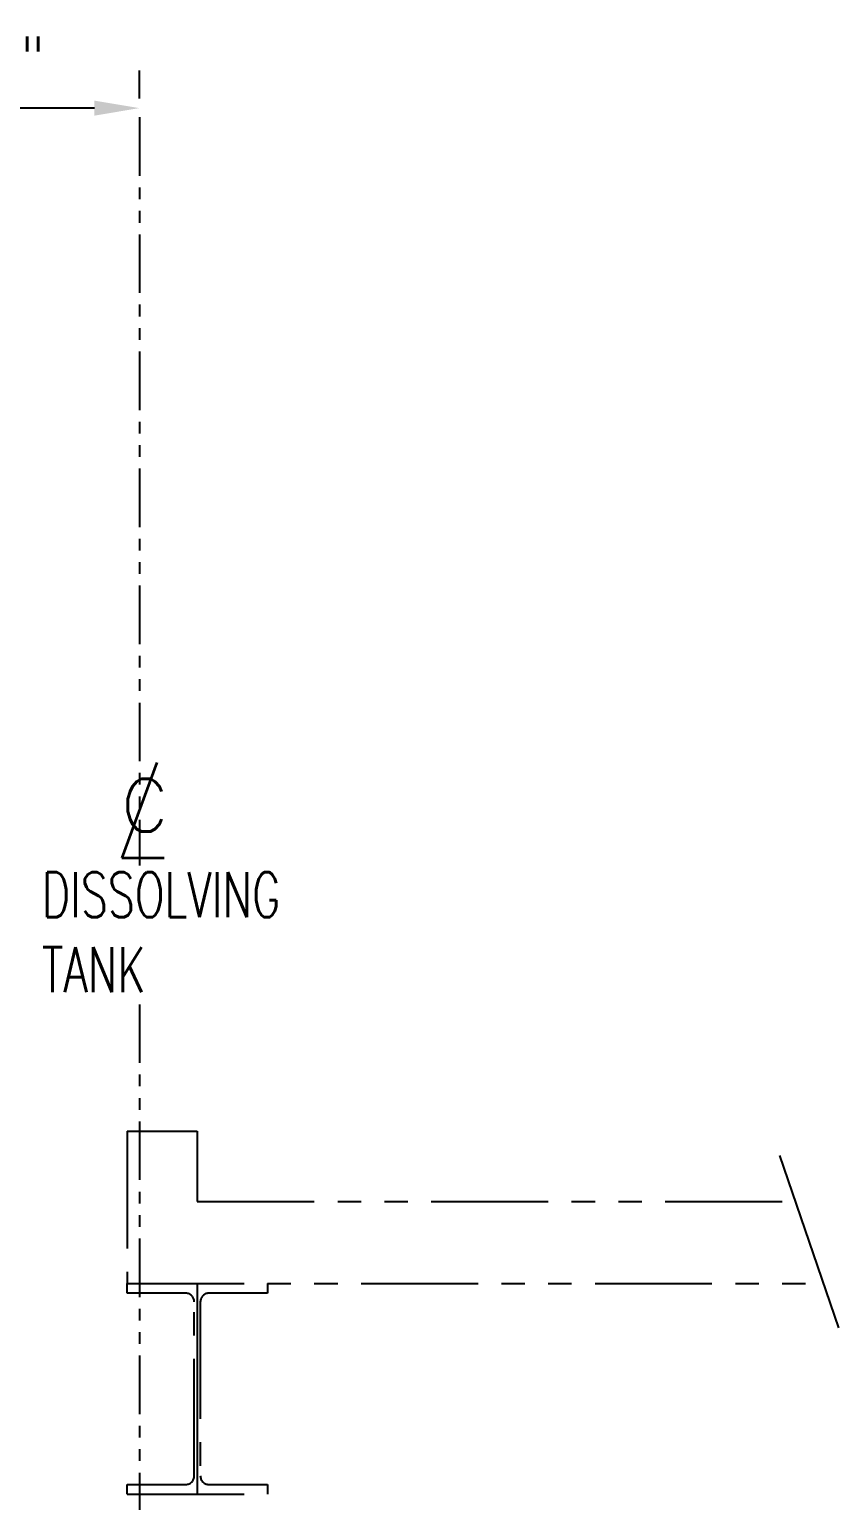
# Model space of a CAD drawing. Header units: inches. Extents: x 0 to 1408, y 0 to 1088.
# Drawn here: x 860 to 929.1, y 834.5 to 960.1 of the extents above; entities that cross this region are included whole.
import ezdxf

# ---------------------------------------------------------------- set-up
doc = ezdxf.new("R2010")
doc.units = ezdxf.units.IN
doc.header["$LTSCALE"] = 32
doc.header["$MEASUREMENT"] = 0
for name, pattern in [('CENTER', [2, 1.25, -0.25, 0.25, -0.25]), ('CENTER2', [1.125, 0.75, -0.125, 0.125, -0.125]), ('PHANTOM2', [1.25, 0.625, -0.125, 0.125, -0.125, 0.125, -0.125])]:
    doc.linetypes.add(name, pattern=pattern)
for name, color, linetype, lineweight in [('AM_6', 140, 'Continuous', 35), ('Equipment-AM_11', 92, 'PHANTOM2', 25), ('Equipment-AM_5', 92, 'Continuous', 25), ('Equipment-AM_6', 140, 'Continuous', 35), ('Layout-AM_11', 92, 'PHANTOM2', 25), ('Layout-AM_7', 142, 'CENTER', 25)]:
    doc.layers.add(name, color=color, linetype=linetype, lineweight=lineweight)
doc.styles.add('simplex', font='simplex.shx', dxfattribs={"width": 0.75})
doc.styles.get("Standard").update_dxf_attribs({"font": 'ROMANS.SHX', "width": 0.7})
doc.linetypes.add('Amzigzag2', pattern='A,0.0001,[136,genltshp.shx,S=0.0016,R=0,X=0,Y=0],-0.44', length=0.4401)
doc.dimstyles.new('VALMET_ANSI$0', dxfattribs={"dimscale": 48, "dimtxt": 0.12, "dimasz": 0.12, "dimexe": 0.1, "dimexo": 0.05, "dimgap": 0.06, "dimtad": 1, "dimtoh": 1, "dimdec": 5, "dimzin": 7, "dimdsep": 46, "dimlunit": 4, "dimtxsty": 'Standard', "dimcen": 0, "dimclrd": 256, "dimclre": 256, "dimclrt": 140, "dimadec": 0, "dimazin": 2, "dimtp": 0.1, "dimtm": 0.1, "dimtfac": 0.71, "dimtdec": 5, "dimtofl": 0, "dimtmove": 0, "dimatfit": 3, "dimfxl": 1, "dimfrac": 2, "dimtolj": 1, "dimtzin": 7, "dimlwd": -1, "dimlwe": -1, "dimarcsym": 1})

# ---------------------------------------------------------------- blocks, each defined once
blk = doc.blocks.new('*D89')
at = {"layer": 'Defpoints', "color": 0, "transparency": 16777216}
for p in [(842.36, 953.39), (869.36, 952.61), (842.36, 946.65)]:
    blk.add_point(p, dxfattribs=at)
at = {"layer": 'Equipment-AM_5', "linetype": 'ByBlock', "transparency": 16777216}
for p, q in [((842.36, 948.25), (842.36, 956.59)), ((869.36, 954.21), (869.36, 956.59)), ((865.52, 953.39), (846.2, 953.39))]:
    blk.add_line(p, q, dxfattribs=at)
at = {"layer": 'Equipment-AM_5', "transparency": 16777216}
for points in [[(846.2, 954.03), (846.2, 952.75), (842.36, 953.39)], [(865.52, 954.03), (865.52, 952.75), (869.36, 953.39)]]:
    blk.add_solid(points, dxfattribs=at)
at = {"layer": 'Equipment-AM_5', "color": 140, "transparency": 16777216, "insert": (855.86, 957.59), "char_height": 3.84, "attachment_point": 5}
blk.add_mtext('\\A1;2\'-3"', dxfattribs=at)
blk = doc.blocks.new('Centerline Symbol')
at = {"layer": 'AM_6'}
for p, q in [((0.0432, 0.1174), (-0.0505, -0.1371)), ((-0.0505, -0.1371), (0.0623, -0.1371))]:
    blk.add_line(p, q, dxfattribs=at)
at = {"layer": 'AM_6', "style": 'simplex'}
blk.add_text('C', height=0.1406, dxfattribs=at).set_placement((-0.0526, -0.0672))

msp = doc.modelspace()

# ---------------------------------------------------------------- linework, layer by layer
at = {"layer": 'Layout-AM_11', "ltscale": 0.25}
for p, q in [((869.358802, 952.605371), (869.358802, 888.690519)), ((869.358802, 876.838372), (869.358802, 666.907276))]:
    msp.add_line(p, q, dxfattribs=at)
at = {"layer": 'Layout-AM_11', "ltscale": 0.5}
for p, q in [((868.31057, 865.995012), (868.31057, 852.996112)), ((868.31057, 865.995012), (874.30977, 865.995012)), ((874.30977, 865.995012), (874.30977, 859.995712)), ((874.30977, 859.995712), (925.419816, 859.995712)), ((868.31057, 852.996112), (927.828019, 852.996112)), ((868.31057, 852.996112), (880.31057, 852.996112)), ((868.31057, 852.161196), (868.31057, 852.996112)), ((873.325668, 852.161196), (868.31057, 852.161196)), ((880.31057, 852.161196), (875.295471, 852.161196)), ((880.31057, 852.996112), (880.31057, 852.161196)), ((874.053096, 836.558456), (874.053096, 851.433769)), ((874.568044, 851.433769), (874.568044, 836.558456)), ((868.31057, 835.831029), (873.325668, 835.831029)), ((868.31057, 834.996112), (868.31057, 835.831029)), ((875.295471, 835.831029), (880.31057, 835.831029)), ((880.31057, 835.831029), (880.31057, 834.996112)), ((868.31057, 834.996112), (880.31057, 834.996112))]:
    msp.add_line(p, q, dxfattribs=at)
at = {"layer": 'Layout-AM_11', "linetype": 'Amzigzag2', "ltscale": 0.5}
msp.add_line((924.069375, 863.920857), (929.134535, 849.198638), dxfattribs=at)
at = {"layer": 'Layout-AM_11', "ltscale": 0.5}
for centre, start, end in [((873.325668, 851.433769), 0, 90), ((875.295471, 851.433769), 90, 180), ((873.325668, 836.558456), 270, 0), ((875.295471, 836.558456), 180, 270)]:
    msp.add_arc(centre, 0.727427, start, end, dxfattribs=at)
at = {"layer": 'Layout-AM_7', "linetype": 'CENTER2'}
msp.add_line((874.299456, 852.996112), (874.31057, 834.996112), dxfattribs=at)

# ---------------------------------------------------------------- block references
at = {"layer": 'Equipment-AM_11', "xscale": 32, "yscale": 32, "zscale": 32}
msp.add_blockref('Centerline Symbol', (869.474999, 893.745318), dxfattribs=at)

# ---------------------------------------------------------------- texts
at = {"layer": 'Equipment-AM_6', "color": 140, "insert": (861.020905, 888.117829), "char_height": 3.84, "width": 45.97192129, "attachment_point": 1}
msp.add_mtext('DISSOLVING \\PTANK', dxfattribs=at)

# ---------------------------------------------------------------- dimensions: what is measured, and where the dimension line sits
at = {"layer": 'Equipment-AM_5'}
dim = msp.add_linear_dim(base=(842.358802, 953.386536), p1=(869.358802, 952.605371), p2=(842.358802, 946.645001), dimstyle='VALMET_ANSI$0', override={"dimscale": 32, "dimdec": 3, "dimpost": ''}, dxfattribs=at)
dim.commit()
dim.dimension.update_dxf_attribs({"geometry": '*D89', "text_midpoint": (855.858802, 957.59225)})

doc.saveas('drawing.dxf')
